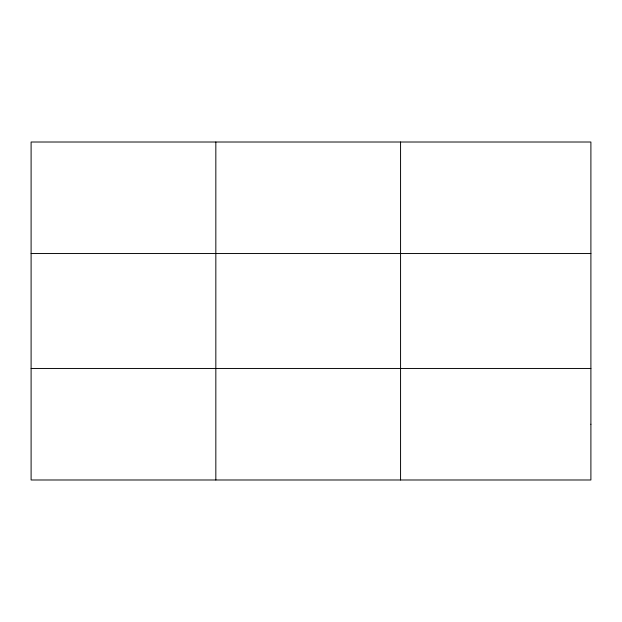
<?xml version="1.0" encoding="UTF-8"?>
<svg xmlns="http://www.w3.org/2000/svg" width="622" height="622" viewBox="0 0 622 622"><rect width="100%" height="100%" fill="white"/><g stroke="black" fill="none" stroke-linecap="round" stroke-linejoin="round"><path stroke-width="0.93" d="M215.834 142.01L215.834 479.99M400.568 142.01L400.568 479.99M31.1 253.543L590.9 253.543M31.1 368.457L590.9 368.457M590.9 424.227L590.9 479.99L31.1 479.99L31.1 142.01L590.9 142.01L590.9 424.227"/></g></svg>
